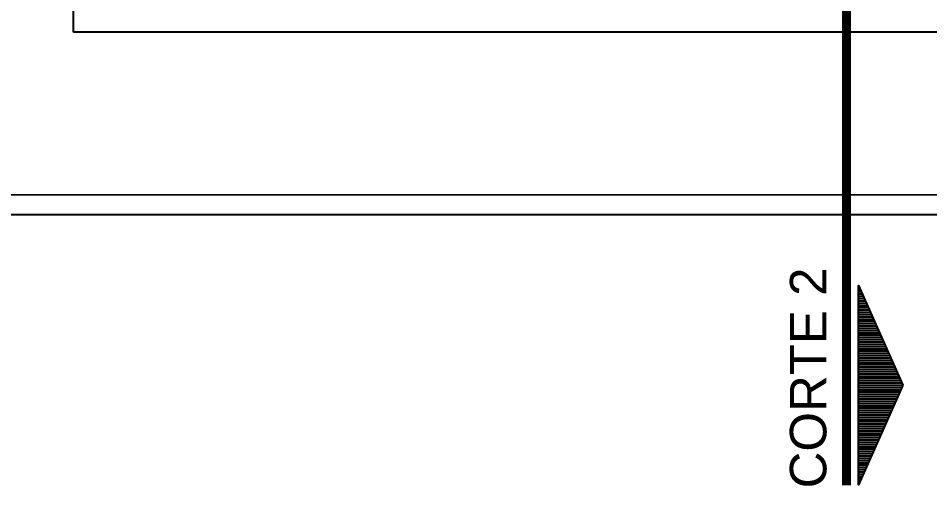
# Model space of a CAD drawing. Header units: metres. Extents: x 198 to 412, y -54 to 17.
# Drawn here: x 251.119 to 252.118, y -46.044 to -45.527 of the extents above; entities that cross this region are included whole.
import ezdxf

# ---------------------------------------------------------------- set-up
doc = ezdxf.new("R2010")
doc.units = ezdxf.units.M
doc.header["$LTSCALE"] = 10
for name, color, linetype in [('A-MUROS', 6, 'Continuous'), ('A-Revoques', 1, 'Continuous'), ('Texto', 3, 'Continuous')]:
    doc.layers.add(name, color=color, linetype=linetype)
doc.styles.add('ARIAL', font='arial.ttf')

msp = doc.modelspace()

# ---------------------------------------------------------------- hatches: boundary and pattern name
at = {"layer": 'Texto'}
h = msp.add_hatch(dxfattribs=at)
h.set_pattern_fill('_USER', color=251, scale=0.0025, angle=180, pattern_type=0)
h.set_pattern_definition([(180, (-119.8816853, -1337.3347719), (-9e-19, -0.0025), [])])
h.paths.add_polyline_path([(252.08846, -45.92971), (252.0398, -46.03889), (252.0398, -45.82054)])

# ---------------------------------------------------------------- linework, layer by layer
at = {"layer": 'A-MUROS', "transparency": 33554687}
for p, q in [((251.17935, -45.54262), (251.17935, -43.17762)), ((253.10045, -45.54262), (251.17912, -45.54262)), ((253.101, -45.72169), (250.867, -45.72104))]:
    msp.add_line(p, q, dxfattribs=at)
at = {"layer": 'A-Revoques', "transparency": 33554687}
msp.add_line((250.867, -45.74262), (253.101, -45.74262), dxfattribs=at)
at = {"layer": 'Texto', "color": 251, "const_width": 0.01}
msp.add_lwpolyline([(252.02647, -46.03948), (252.02647, -45.46287)], dxfattribs=at)
at = {"layer": 'Texto', "color": 251}
msp.add_lwpolyline([(252.08845, -45.92971), (252.0398, -46.03889), (252.0398, -45.82054)], close=True, dxfattribs=at)

# ---------------------------------------------------------------- texts
at = {"layer": 'Texto', "insert": (251.96452, -46.04299), "char_height": 0.04, "width": 0.3742521, "attachment_point": 1, "rotation": 90, "style": 'ARIAL'}
msp.add_mtext('CORTE 2', dxfattribs=at)

doc.saveas('drawing.dxf')
